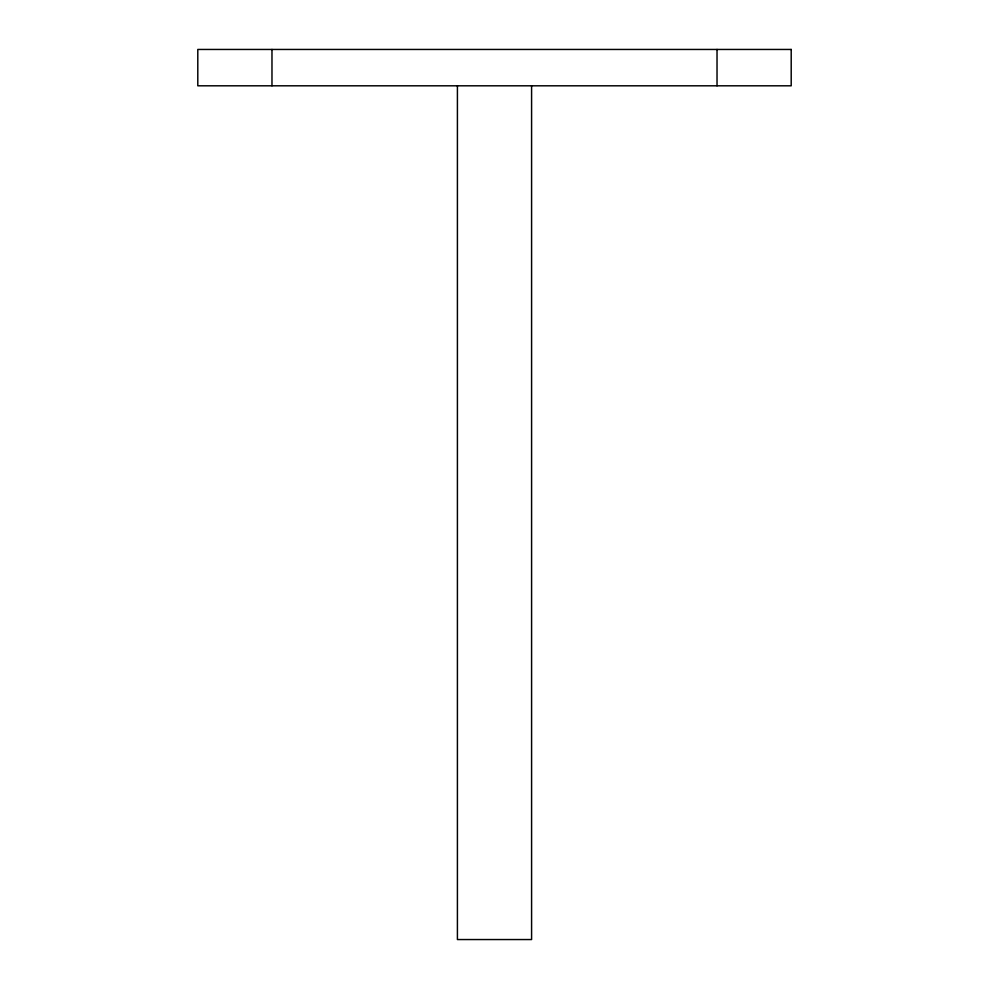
<?xml version="1.0" encoding="UTF-8"?>
<svg xmlns="http://www.w3.org/2000/svg" width="989" height="989" viewBox="0 0 989 989"><rect width="100%" height="100%" fill="white"/><g stroke="black" fill="none" stroke-linecap="round" stroke-linejoin="round"><path stroke-width="1.48" d="M717.025 49.45L717.025 85.808M531.587 85.808L531.587 939.55L457.413 939.55L457.413 85.808M271.975 49.45L271.975 85.808M791.2 49.45L197.8 49.45L197.8 85.808L791.2 85.808L791.2 49.45"/></g></svg>
